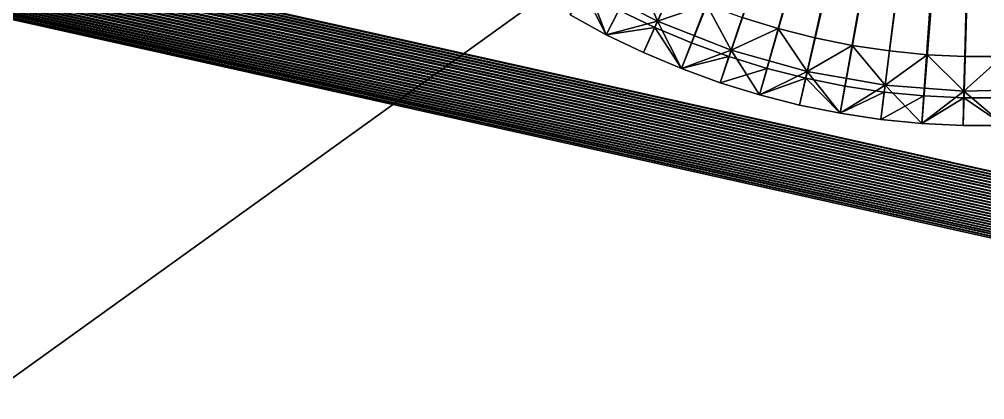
# Model space of a CAD drawing. Header units: millimetres. Extents: x 0 to 520, y -2 to 382.
# Drawn here: x 428.03 to 456.03, y 310.05 to 321.09 of the extents above; entities that cross this region are included whole.
import ezdxf

# ---------------------------------------------------------------- set-up
doc = ezdxf.new("R2010")
doc.units = ezdxf.units.MM

msp = doc.modelspace()

# ---------------------------------------------------------------- linework, layer by layer
at = {"layer": 'BRASS', "color": 52}
for points in [[(509.2, 369.2, 103), (10.8, 369.2, 103), (10.8, 10.8, 103)], [(509.2, 369.2, 103), (10.8, 10.8, 103), (509.2, 10.8, 103)], [(336.599, 343.4071, 86), (499.5, 359.5, 86), (481.6847, 310.9963, 86)], [(336.599, 343.4071, 86), (481.6847, 310.9963, 86), (336.6173, 343.3269, 86)], [(336.6173, 343.3269, 86), (481.6367, 310.9295, 86), (336.6316, 343.2459, 86)], [(336.6173, 343.3269, 86), (481.6847, 310.9963, 86), (481.6367, 310.9295, 86)], [(336.6316, 343.2459, 86), (481.5921, 310.8604, 86), (336.6418, 343.1643, 86)], [(336.6316, 343.2459, 86), (481.6367, 310.9295, 86), (481.5921, 310.8604, 86)], [(336.6418, 343.1643, 86), (481.5509, 310.7891, 86), (336.6479, 343.0822, 86)], [(336.6418, 343.1643, 86), (481.5921, 310.8604, 86), (481.5509, 310.7891, 86)], [(336.6479, 343.0822, 86), (481.5134, 310.7159, 86), (336.65, 343, 86)], [(336.6479, 343.0822, 86), (481.5509, 310.7891, 86), (481.5134, 310.7159, 86)], [(336.6316, 342.7541, 86), (481.401, 310.4071, 86), (336.6173, 342.6731, 86)], [(336.6418, 342.8357, 86), (481.4233, 310.4863, 86), (336.6316, 342.7541, 86)], [(336.6316, 342.7541, 86), (481.4233, 310.4863, 86), (481.401, 310.4071, 86)], [(336.6479, 342.9178, 86), (481.4495, 310.5643, 86), (336.6418, 342.8357, 86)], [(336.6418, 342.8357, 86), (481.4495, 310.5643, 86), (481.4233, 310.4863, 86)], [(336.65, 343, 86), (481.4796, 310.6409, 86), (336.6479, 342.9178, 86)], [(336.6479, 342.9178, 86), (481.4796, 310.6409, 86), (481.4495, 310.5643, 86)], [(336.65, 343, 86), (481.5134, 310.7159, 86), (481.4796, 310.6409, 86)], [(336.5767, 342.5137, 86), (481.3582, 310.1643, 86), (336.5505, 342.4357, 86)], [(336.599, 342.5929, 86), (481.3684, 310.2459, 86), (336.5767, 342.5137, 86)], [(336.5767, 342.5137, 86), (481.3684, 310.2459, 86), (481.3582, 310.1643, 86)], [(336.6173, 342.6731, 86), (481.3827, 310.3269, 86), (336.599, 342.5929, 86)], [(336.599, 342.5929, 86), (481.3827, 310.3269, 86), (481.3684, 310.2459, 86)], [(336.6173, 342.6731, 86), (481.401, 310.4071, 86), (481.3827, 310.3269, 86)], [(336.4491, 342.2109, 86), (481.3582, 309.8357, 86), (336.4079, 342.1396, 86)], [(336.4866, 342.2841, 86), (481.3521, 309.9178, 86), (336.4491, 342.2109, 86)], [(336.4491, 342.2109, 86), (481.3521, 309.9178, 86), (481.3582, 309.8357, 86)], [(336.5204, 342.3591, 86), (481.35, 310, 86), (336.4866, 342.2841, 86)], [(336.4866, 342.2841, 86), (481.35, 310, 86), (481.3521, 309.9178, 86)], [(336.5505, 342.4357, 86), (481.3521, 310.0822, 86), (336.5204, 342.3591, 86)], [(336.5204, 342.3591, 86), (481.3521, 310.0822, 86), (481.35, 310, 86)], [(336.5505, 342.4357, 86), (481.3582, 310.1643, 86), (481.3521, 310.0822, 86)], [(336.264, 341.9394, 86), (481.4233, 309.5137, 86), (336.2095, 341.8777, 86)], [(336.3153, 342.0037, 86), (481.401, 309.5929, 86), (336.264, 341.9394, 86)], [(336.264, 341.9394, 86), (481.401, 309.5929, 86), (481.4233, 309.5137, 86)], [(336.3633, 342.0705, 86), (481.3827, 309.6731, 86), (336.3153, 342.0037, 86)], [(336.3153, 342.0037, 86), (481.3827, 309.6731, 86), (481.401, 309.5929, 86)], [(336.4079, 342.1396, 86), (481.3684, 309.7541, 86), (336.3633, 342.0705, 86)], [(336.3633, 342.0705, 86), (481.3684, 309.7541, 86), (481.3827, 309.6731, 86)], [(336.4079, 342.1396, 86), (481.3582, 309.8357, 86), (481.3684, 309.7541, 86)], [(335.825, 341.5711, 86), (335.8952, 341.614, 86), (481.6367, 190.9295, 86)], [(335.9632, 341.6603, 86), (481.5921, 309.1396, 86), (335.8952, 341.614, 86)], [(335.8952, 341.614, 86), (481.6367, 309.0705, 86), (481.6367, 190.9295, 86)], [(335.8952, 341.614, 86), (481.5921, 309.1396, 86), (481.6367, 309.0705, 86)], [(336.0288, 341.71, 86), (481.5509, 309.2109, 86), (335.9632, 341.6603, 86)], [(335.9632, 341.6603, 86), (481.5509, 309.2109, 86), (481.5921, 309.1396, 86)], [(336.0918, 341.7629, 86), (481.5134, 309.2841, 86), (336.0288, 341.71, 86)], [(336.0288, 341.71, 86), (481.5134, 309.2841, 86), (481.5509, 309.2109, 86)], [(336.1521, 341.8188, 86), (481.4796, 309.3591, 86), (336.0918, 341.7629, 86)], [(336.0918, 341.7629, 86), (481.4796, 309.3591, 86), (481.5134, 309.2841, 86)], [(336.2095, 341.8777, 86), (481.4495, 309.4357, 86), (336.1521, 341.8188, 86)], [(336.1521, 341.8188, 86), (481.4495, 309.4357, 86), (481.4796, 309.3591, 86)], [(336.2095, 341.8777, 86), (481.4233, 309.5137, 86), (481.4495, 309.4357, 86)], [(481.35, 190, 86), (334.9589, 341.3505, 86), (481.3521, 190.0822, 86)], [(334.9589, 38.6495, 86), (334.9589, 341.3505, 86), (481.35, 190, 86)], [(334.9589, 341.3505, 86), (335.0411, 341.3505, 86), (481.3521, 190.0822, 86)], [(335.0411, 341.3505, 86), (335.1233, 341.3546, 86), (481.3582, 190.1643, 86)], [(481.3521, 190.0822, 86), (335.0411, 341.3505, 86), (481.3582, 190.1643, 86)], [(335.1233, 341.3546, 86), (335.2052, 341.3628, 86), (481.3684, 190.2459, 86)], [(481.3582, 190.1643, 86), (335.1233, 341.3546, 86), (481.3684, 190.2459, 86)], [(335.2052, 341.3628, 86), (335.2865, 341.3751, 86), (481.3827, 190.3269, 86)], [(481.3684, 190.2459, 86), (335.2052, 341.3628, 86), (481.3827, 190.3269, 86)], [(335.2865, 341.3751, 86), (335.3672, 341.3914, 86), (481.401, 190.4071, 86)], [(481.3827, 190.3269, 86), (335.2865, 341.3751, 86), (481.401, 190.4071, 86)], [(335.3672, 341.3914, 86), (335.4469, 341.4117, 86), (481.4233, 190.4863, 86)], [(481.401, 190.4071, 86), (335.3672, 341.3914, 86), (481.4233, 190.4863, 86)], [(335.4469, 341.4117, 86), (335.5255, 341.4359, 86), (481.4495, 190.5643, 86)], [(481.4233, 190.4863, 86), (335.4469, 341.4117, 86), (481.4495, 190.5643, 86)], [(335.5255, 341.4359, 86), (335.6028, 341.4641, 86), (481.4796, 190.6409, 86)], [(481.4495, 190.5643, 86), (335.5255, 341.4359, 86), (481.4796, 190.6409, 86)], [(335.6028, 341.4641, 86), (335.6786, 341.496, 86), (481.5134, 190.7159, 86)], [(481.4796, 190.6409, 86), (335.6028, 341.4641, 86), (481.5134, 190.7159, 86)], [(335.6786, 341.496, 86), (335.7527, 341.5317, 86), (481.5509, 190.7891, 86)], [(481.5134, 190.7159, 86), (335.6786, 341.496, 86), (481.5509, 190.7891, 86)], [(335.7527, 341.5317, 86), (335.825, 341.5711, 86), (481.5921, 190.8604, 86)], [(481.5509, 190.7891, 86), (335.7527, 341.5317, 86), (481.5921, 190.8604, 86)], [(481.5921, 190.8604, 86), (335.825, 341.5711, 86), (481.6367, 190.9295, 86)], [(454.9963, 340.0423), (444, 321.2154), (445.0509, 320.6431)], [(454.9963, 340.0423), (445.0509, 320.6431), (446.1291, 320.1239)], [(455.0952, 339.9947), (454.9963, 340.0423), (446.1291, 320.1239)], [(455.0952, 339.9947), (446.1291, 320.1239), (447.2318, 319.659)], [(455.1962, 339.9521), (455.0952, 339.9947), (447.2318, 319.659)], [(455.2993, 339.9146), (455.1962, 339.9521), (447.2318, 319.659)], [(455.2993, 339.9146), (447.2318, 319.659), (448.3563, 319.2497)], [(455.4042, 339.8822), (455.2993, 339.9146), (448.3563, 319.2497)], [(455.4042, 339.8822), (448.3563, 319.2497), (449.4998, 318.897)], [(448.9933, 321.1456, -14), (455.4042, 339.8822, -14), (450.0415, 320.8223, -14)], [(455.5105, 339.8552), (455.4042, 339.8822), (449.4998, 318.897)], [(455.5105, 339.8552), (449.4998, 318.897), (450.6595, 318.6017)], [(450.0415, 320.8223, -14), (455.4042, 339.8822, -14), (451.1045, 320.5516, -14)], [(455.618, 339.8334), (455.5105, 339.8552), (450.6595, 318.6017)], [(455.618, 339.8334), (450.6595, 318.6017), (451.8324, 318.3646)], [(455.4042, 339.8822, -14), (455.5105, 339.8552, -14), (451.1045, 320.5516, -14)], [(455.5105, 339.8552, -14), (455.618, 339.8334, -14), (451.1045, 320.5516, -14)], [(451.1045, 320.5516, -14), (455.618, 339.8334, -14), (452.1797, 320.3342, -14)], [(455.7264, 339.8171), (455.618, 339.8334), (451.8324, 318.3646)], [(455.7264, 339.8171), (451.8324, 318.3646), (453.0158, 318.1863)], [(455.618, 339.8334, -14), (455.7264, 339.8171, -14), (452.1797, 320.3342, -14)], [(452.1797, 320.3342, -14), (455.7264, 339.8171, -14), (453.2644, 320.1707, -14)], [(455.7264, 339.8171), (453.0158, 318.1863), (454.2065, 318.0671)], [(455.7264, 339.8171, -14), (455.8356, 339.8062, -14), (453.2644, 320.1707, -14)], [(453.2644, 320.1707, -14), (455.8356, 339.8062, -14), (454.3559, 320.0615, -14)], [(455.8356, 339.8062), (455.7264, 339.8171), (454.2065, 318.0671)], [(455.9452, 339.8007), (455.8356, 339.8062), (454.2065, 318.0671)], [(455.9452, 339.8007), (454.2065, 318.0671), (455.4017, 318.0075)], [(455.8356, 339.8062, -14), (455.9452, 339.8007, -14), (454.3559, 320.0615, -14)], [(454.3559, 320.0615, -14), (455.9452, 339.8007, -14), (455.4515, 320.0068, -14)], [(456.0548, 339.8007), (455.9452, 339.8007), (455.4017, 318.0075)], [(456.0548, 339.8007), (455.4017, 318.0075), (456.5983, 318.0075)], [(455.9452, 339.8007, -14), (456.0548, 339.8007, -14), (455.4515, 320.0068, -14)], [(455.4515, 320.0068, -14), (456.0548, 339.8007, -14), (456.5485, 320.0068, -14)], [(446.5404, 321.0354, -13), (444.5, 322.0814, -13), (445.9634, 322.4228, -14)], [(446.5404, 321.0354, -13), (445.9634, 322.4228, -14), (446.9517, 321.9469, -14)], [(444.5, 322.0814, -13), (445.0509, 320.6431, -12), (444, 321.2154, -12)], [(446.5404, 321.0354, -13), (445.0509, 320.6431, -12), (444.5, 322.0814, -13)], [(444, 321.2154, -3), (444.4, 321.9082, -3), (445.0509, 320.6431, -3)], [(444.4, 321.9082, -4), (444, 321.2154, -4), (445.0509, 320.6431, -4)], [(444.4, 321.9082, -3), (445.4159, 321.355, -3), (445.0509, 320.6431, -3)], [(445.4159, 321.355, -4), (444.4, 321.9082, -4), (445.0509, 320.6431, -4)], [(446.5404, 321.0354, -13), (446.9517, 321.9469, -14), (447.9625, 321.5208, -14)], [(448.6748, 320.1977, -13), (446.5404, 321.0354, -13), (447.9625, 321.5208, -14)], [(448.6748, 320.1977, -13), (447.9625, 321.5208, -14), (448.9933, 321.1456, -14)], [(444, 321.2154), (444, 321.2154, -3), (445.0509, 320.6431, -3)], [(445.0509, 320.6431), (444, 321.2154), (445.0509, 320.6431, -3)], [(445.0509, 320.6431, -4), (444, 321.2154, -12), (445.0509, 320.6431, -12)], [(445.0509, 320.6431, -4), (444, 321.2154, -4), (444, 321.2154, -12)], [(445.4159, 321.355, -3), (446.4581, 320.8531, -3), (445.0509, 320.6431, -3)], [(446.4581, 320.8531, -4), (445.4159, 321.355, -4), (445.0509, 320.6431, -4)], [(446.4581, 320.8531, -3), (445.4159, 321.355, -4), (446.4581, 320.8531, -4)], [(446.4581, 320.8531, -3), (445.4159, 321.355, -3), (445.4159, 321.355, -4)], [(446.5404, 321.0354, -13), (446.1291, 320.1239, -12), (445.0509, 320.6431, -12)], [(446.5404, 321.0354, -13), (447.2318, 319.659, -12), (446.1291, 320.1239, -12)], [(448.6748, 320.1977, -13), (447.2318, 319.659, -12), (446.5404, 321.0354, -13)], [(448.6748, 320.1977, -13), (448.9933, 321.1456, -14), (450.0415, 320.8223, -14)], [(445.0509, 320.6431, -3), (446.4581, 320.8531, -3), (446.1291, 320.1239, -3)], [(446.4581, 320.8531, -4), (445.0509, 320.6431, -4), (446.1291, 320.1239, -4)], [(446.1291, 320.1239), (445.0509, 320.6431, -3), (446.1291, 320.1239, -3)], [(446.1291, 320.1239), (445.0509, 320.6431), (445.0509, 320.6431, -3)], [(446.1291, 320.1239, -4), (445.0509, 320.6431, -12), (446.1291, 320.1239, -12)], [(446.1291, 320.1239, -4), (445.0509, 320.6431, -4), (445.0509, 320.6431, -12)], [(446.1291, 320.1239, -3), (446.4581, 320.8531, -3), (447.2318, 319.659, -3)], [(446.4581, 320.8531, -4), (446.1291, 320.1239, -4), (447.2318, 319.659, -4)], [(446.4581, 320.8531, -3), (447.5241, 320.4037, -3), (447.2318, 319.659, -3)], [(446.4581, 320.8531, -3), (446.4581, 320.8531, -4), (447.5241, 320.4037, -4)], [(447.5241, 320.4037, -3), (446.4581, 320.8531, -3), (447.5241, 320.4037, -4)], [(447.5241, 320.4037, -4), (446.4581, 320.8531, -4), (447.2318, 319.659, -4)], [(450.882, 319.5767, -13), (448.6748, 320.1977, -13), (450.0415, 320.8223, -14)], [(450.882, 319.5767, -13), (450.0415, 320.8223, -14), (451.1045, 320.5516, -14)], [(447.5241, 320.4037, -3), (448.6111, 320.0081, -3), (447.2318, 319.659, -3)], [(448.6111, 320.0081, -4), (447.5241, 320.4037, -4), (447.2318, 319.659, -4)], [(448.6111, 320.0081, -3), (447.5241, 320.4037, -3), (447.5241, 320.4037, -4)], [(448.6111, 320.0081, -3), (447.5241, 320.4037, -4), (448.6111, 320.0081, -4)], [(450.882, 319.5767, -13), (451.1045, 320.5516, -14), (452.1797, 320.3342, -14)], [(453.1401, 319.1785, -13), (450.882, 319.5767, -13), (452.1797, 320.3342, -14)], [(453.1401, 319.1785, -13), (452.1797, 320.3342, -14), (453.2644, 320.1707, -14)], [(447.2318, 319.659), (446.1291, 320.1239, -3), (447.2318, 319.659, -3)], [(447.2318, 319.659), (446.1291, 320.1239), (446.1291, 320.1239, -3)], [(447.2318, 319.659, -4), (446.1291, 320.1239, -12), (447.2318, 319.659, -12)], [(447.2318, 319.659, -4), (446.1291, 320.1239, -4), (446.1291, 320.1239, -12)], [(448.6748, 320.1977, -13), (448.3563, 319.2497, -12), (447.2318, 319.659, -12)], [(448.6748, 320.1977, -13), (449.4998, 318.897, -12), (448.3563, 319.2497, -12)], [(450.882, 319.5767, -13), (449.4998, 318.897, -12), (448.6748, 320.1977, -13)], [(453.1401, 319.1785, -13), (453.2644, 320.1707, -14), (454.3559, 320.0615, -14)], [(455.4266, 319.0071, -13), (453.1401, 319.1785, -13), (454.3559, 320.0615, -14)], [(455.4266, 319.0071, -13), (454.3559, 320.0615, -14), (455.4515, 320.0068, -14)], [(447.2318, 319.659, -3), (448.6111, 320.0081, -3), (448.3563, 319.2497, -3)], [(448.6111, 320.0081, -4), (447.2318, 319.659, -4), (448.3563, 319.2497, -4)], [(448.6111, 320.0081, -3), (449.7165, 319.6671, -3), (448.3563, 319.2497, -3)], [(449.7165, 319.6671, -4), (448.6111, 320.0081, -4), (448.3563, 319.2497, -4)], [(449.7165, 319.6671, -3), (448.6111, 320.0081, -3), (448.6111, 320.0081, -4)], [(449.7165, 319.6671, -3), (448.6111, 320.0081, -4), (449.7165, 319.6671, -4)], [(455.4266, 319.0071, -13), (455.4515, 320.0068, -14), (456.5485, 320.0068, -14)], [(457.7188, 319.0643, -13), (455.4266, 319.0071, -13), (456.5485, 320.0068, -14)], [(448.3563, 319.2497), (447.2318, 319.659), (447.2318, 319.659, -3)], [(448.3563, 319.2497), (447.2318, 319.659, -3), (448.3563, 319.2497, -3)], [(448.3563, 319.2497, -4), (447.2318, 319.659, -4), (447.2318, 319.659, -12)], [(448.3563, 319.2497, -4), (447.2318, 319.659, -12), (448.3563, 319.2497, -12)], [(448.3563, 319.2497, -3), (449.7165, 319.6671, -3), (449.4998, 318.897, -3)], [(449.7165, 319.6671, -4), (448.3563, 319.2497, -4), (449.4998, 318.897, -4)], [(449.7165, 319.6671, -3), (450.8375, 319.3817, -3), (449.4998, 318.897, -3)], [(450.8375, 319.3817, -4), (449.7165, 319.6671, -4), (449.4998, 318.897, -4)], [(450.882, 319.5767, -13), (450.6595, 318.6017, -12), (449.4998, 318.897, -12)], [(450.8375, 319.3817, -3), (449.7165, 319.6671, -3), (449.7165, 319.6671, -4)], [(450.8375, 319.3817, -3), (449.7165, 319.6671, -4), (450.8375, 319.3817, -4)], [(450.882, 319.5767, -13), (451.8324, 318.3646, -12), (450.6595, 318.6017, -12)], [(453.1401, 319.1785, -13), (451.8324, 318.3646, -12), (450.882, 319.5767, -13)], [(449.4998, 318.897), (448.3563, 319.2497), (448.3563, 319.2497, -3)], [(449.4998, 318.897), (448.3563, 319.2497, -3), (449.4998, 318.897, -3)], [(448.3563, 319.2497, -4), (448.3563, 319.2497, -12), (449.4998, 318.897, -12)], [(449.4998, 318.897, -4), (448.3563, 319.2497, -4), (449.4998, 318.897, -12)], [(449.4998, 318.897, -3), (450.8375, 319.3817, -3), (450.6595, 318.6017, -3)], [(450.8375, 319.3817, -4), (449.4998, 318.897, -4), (450.6595, 318.6017, -4)], [(450.6595, 318.6017, -3), (450.8375, 319.3817, -3), (451.8324, 318.3646, -3)], [(450.8375, 319.3817, -4), (450.6595, 318.6017, -4), (451.8324, 318.3646, -4)], [(450.8375, 319.3817, -3), (451.9714, 319.1525, -3), (451.8324, 318.3646, -3)], [(451.9714, 319.1525, -3), (450.8375, 319.3817, -3), (450.8375, 319.3817, -4)], [(451.9714, 319.1525, -3), (450.8375, 319.3817, -4), (451.9714, 319.1525, -4)], [(451.9714, 319.1525, -4), (450.8375, 319.3817, -4), (451.8324, 318.3646, -4)], [(453.1401, 319.1785, -13), (453.0158, 318.1863, -12), (451.8324, 318.3646, -12)], [(451.9714, 319.1525, -3), (453.1152, 318.9801, -3), (451.8324, 318.3646, -3)], [(453.1152, 318.9801, -4), (451.9714, 319.1525, -4), (451.8324, 318.3646, -4)], [(451.8324, 318.3646, -3), (453.1152, 318.9801, -3), (453.0158, 318.1863, -3)], [(453.1152, 318.9801, -4), (451.8324, 318.3646, -4), (453.0158, 318.1863, -4)], [(453.1152, 318.9801, -3), (451.9714, 319.1525, -4), (453.1152, 318.9801, -4)], [(453.1152, 318.9801, -3), (451.9714, 319.1525, -3), (451.9714, 319.1525, -4)], [(453.1401, 319.1785, -13), (454.2065, 318.0671, -12), (453.0158, 318.1863, -12)], [(453.1152, 318.9801, -3), (454.2663, 318.8649, -3), (453.0158, 318.1863, -3)], [(454.2663, 318.8649, -4), (453.1152, 318.9801, -4), (453.0158, 318.1863, -4)], [(454.2663, 318.8649, -3), (453.1152, 318.9801, -4), (454.2663, 318.8649, -4)], [(454.2663, 318.8649, -3), (453.1152, 318.9801, -3), (453.1152, 318.9801, -4)], [(455.4266, 319.0071, -13), (454.2065, 318.0671, -12), (453.1401, 319.1785, -13)], [(455.4266, 319.0071, -13), (455.4017, 318.0075, -12), (454.2065, 318.0671, -12)], [(455.4266, 319.0071, -13), (456.5983, 318.0075, -12), (455.4017, 318.0075, -12)], [(457.7188, 319.0643, -13), (456.5983, 318.0075, -12), (455.4266, 319.0071, -13)], [(450.6595, 318.6017), (449.4998, 318.897), (449.4998, 318.897, -3)], [(450.6595, 318.6017), (449.4998, 318.897, -3), (450.6595, 318.6017, -3)], [(450.6595, 318.6017, -4), (449.4998, 318.897, -4), (449.4998, 318.897, -12)], [(450.6595, 318.6017, -4), (449.4998, 318.897, -12), (450.6595, 318.6017, -12)], [(453.0158, 318.1863, -3), (454.2663, 318.8649, -3), (454.2065, 318.0671, -3)], [(454.2663, 318.8649, -4), (453.0158, 318.1863, -4), (454.2065, 318.0671, -4)], [(454.2663, 318.8649, -3), (455.4216, 318.8072, -3), (454.2065, 318.0671, -3)], [(455.4216, 318.8072, -4), (454.2663, 318.8649, -4), (454.2065, 318.0671, -4)], [(454.2065, 318.0671, -3), (455.4216, 318.8072, -3), (455.4017, 318.0075, -3)], [(455.4216, 318.8072, -4), (454.2065, 318.0671, -4), (455.4017, 318.0075, -4)], [(455.4216, 318.8072, -3), (454.2663, 318.8649, -4), (455.4216, 318.8072, -4)], [(455.4216, 318.8072, -3), (454.2663, 318.8649, -3), (454.2663, 318.8649, -4)], [(455.4216, 318.8072, -3), (456.5983, 318.0075, -3), (455.4017, 318.0075, -3)], [(456.5983, 318.0075, -4), (455.4216, 318.8072, -4), (455.4017, 318.0075, -4)], [(455.4216, 318.8072, -3), (456.5784, 318.8072, -3), (456.5983, 318.0075, -3)], [(456.5784, 318.8072, -3), (455.4216, 318.8072, -4), (456.5784, 318.8072, -4)], [(456.5784, 318.8072, -3), (455.4216, 318.8072, -3), (455.4216, 318.8072, -4)], [(456.5784, 318.8072, -4), (455.4216, 318.8072, -4), (456.5983, 318.0075, -4)], [(451.8324, 318.3646), (450.6595, 318.6017), (450.6595, 318.6017, -3)], [(451.8324, 318.3646), (450.6595, 318.6017, -3), (451.8324, 318.3646, -3)], [(450.6595, 318.6017, -4), (450.6595, 318.6017, -12), (451.8324, 318.3646, -12)], [(451.8324, 318.3646, -4), (450.6595, 318.6017, -4), (451.8324, 318.3646, -12)], [(453.0158, 318.1863), (451.8324, 318.3646, -3), (453.0158, 318.1863, -3)], [(453.0158, 318.1863), (451.8324, 318.3646), (451.8324, 318.3646, -3)], [(453.0158, 318.1863, -4), (451.8324, 318.3646, -12), (453.0158, 318.1863, -12)], [(453.0158, 318.1863, -4), (451.8324, 318.3646, -4), (451.8324, 318.3646, -12)], [(453.0158, 318.1863), (453.0158, 318.1863, -3), (454.2065, 318.0671, -3)], [(454.2065, 318.0671), (453.0158, 318.1863), (454.2065, 318.0671, -3)], [(454.2065, 318.0671, -4), (453.0158, 318.1863, -12), (454.2065, 318.0671, -12)], [(454.2065, 318.0671, -4), (453.0158, 318.1863, -4), (453.0158, 318.1863, -12)], [(455.4017, 318.0075), (454.2065, 318.0671, -3), (455.4017, 318.0075, -3)], [(455.4017, 318.0075), (454.2065, 318.0671), (454.2065, 318.0671, -3)], [(455.4017, 318.0075, -4), (454.2065, 318.0671, -12), (455.4017, 318.0075, -12)], [(455.4017, 318.0075, -4), (454.2065, 318.0671, -4), (454.2065, 318.0671, -12)], [(455.4017, 318.0075), (455.4017, 318.0075, -3), (456.5983, 318.0075, -3)], [(456.5983, 318.0075), (455.4017, 318.0075), (456.5983, 318.0075, -3)], [(456.5983, 318.0075, -4), (455.4017, 318.0075, -12), (456.5983, 318.0075, -12)], [(456.5983, 318.0075, -4), (455.4017, 318.0075, -4), (455.4017, 318.0075, -12)]]:
    msp.add_3dface(points, dxfattribs=at)

doc.saveas('drawing.dxf')
